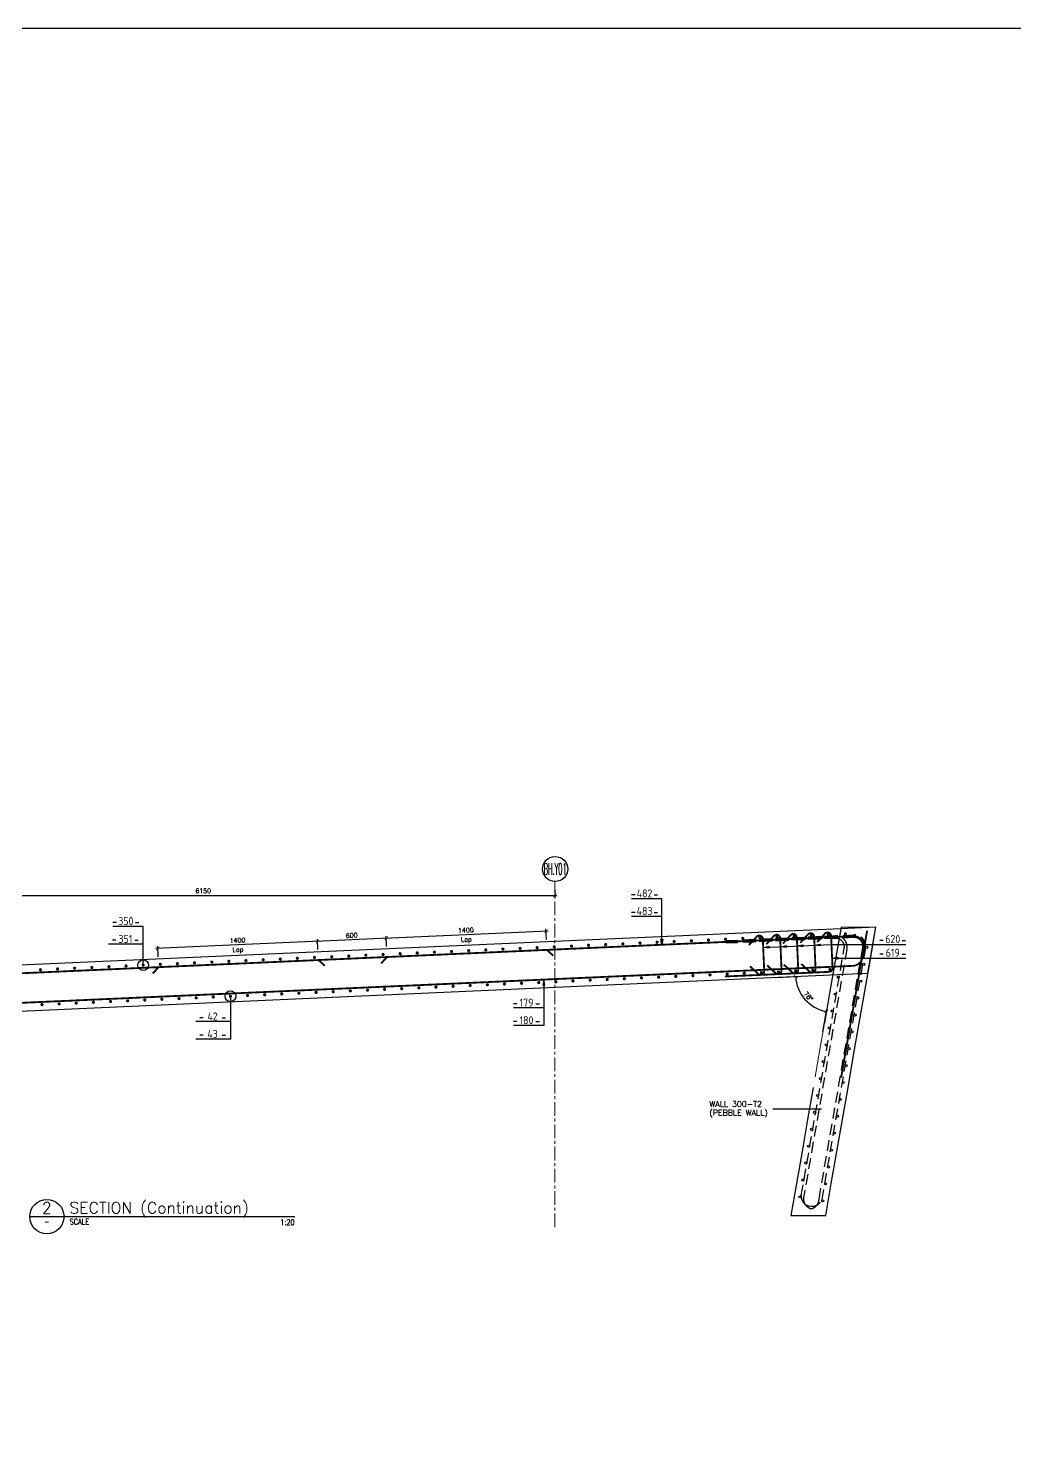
# Model space of a CAD drawing. Extents: x 660761725 to 1323371458, y 2734871439 to 5470067957.
# Drawn here: x 661357941 to 661366574, y 2734883720 to 2734896001 of the extents above; entities that cross this region are included whole.
import ezdxf
from ezdxf.enums import TextEntityAlignment as Align

# ---------------------------------------------------------------- set-up
doc = ezdxf.new("R2010")
doc.units = 0
doc.linetypes.add('AXES', pattern=[1.95, 1.2, -0.25, 0.25, -0.25])
doc.linetypes.add('Hidden', pattern=[714.375, 476.25, -238.125])
for name, color, linetype in [('_MECh-DIM', 7, 'Continuous'), ('S-ASSOCIATETEXT', 7, 'Continuous'), ('S-AXIS', 20, 'AXES'), ('S-RBAR-T10', 11, 'Continuous'), ('S-RBAR-T20', 10, 'Continuous'), ('S-RDIMO', 8, 'Continuous'), ('S-TXT', 3, 'Continuous'), ('S-TXT-B', 7, 'Continuous')]:
    doc.layers.add(name, color=color, linetype=linetype)
doc.layers.add('A-DETL', color=5, linetype='Continuous', lineweight=9, true_color=0x0000ff)
for name, color, linetype, lineweight in [('A-ROOF', 7, 'Continuous', 15), ('A-WALL', 7, 'Continuous', 15), ('S-ARROW', 8, 'Continuous', 13), ('S-GRID', 7, 'Continuous', 9)]:
    doc.layers.add(name, color=color, linetype=linetype, lineweight=lineweight)
doc.styles.add('ARMACAD', font='isocp.shx')
doc.styles.add('ROMANS', font='romans.shx')
doc.styles.add('ROMANT', font='romant')
doc.dimstyles.new('S-DIMI-20', dxfattribs={"dimscale": 20, "dimtxt": 2, "dimasz": 1.5, "dimexe": 1, "dimexo": 1, "dimgap": 1, "dimtad": 1, "dimdec": 0, "dimzin": 12, "dimdsep": 46, "dimtxsty": 'ROMANS', "dimblk": 'ARCHTICK', "dimcen": 0.09, "dimdle": 1, "dimclrd": 8, "dimclre": 8, "dimclrt": 4, "dimadec": 0, "dimazin": 3, "dimtfac": 1, "dimtdec": 0, "dimtix": 1, "dimtmove": 1, "dimatfit": 3, "dimtolj": 1, "dimtzin": 0, "dimarcsym": 0})

# ---------------------------------------------------------------- blocks, each defined once
blk = doc.blocks.new('_ARCHTICK')
at = {"color": 0, "linetype": 'ByBlock', "const_width": 0.15}
blk.add_lwpolyline([(-0.5, -0.5), (0.5, 0.5)], dxfattribs=at)
blk = doc.blocks.new('*D1123')
at = {"layer": '_MECh-DIM', "color": 8, "lineweight": -2, "transparency": 16777216}
for p, q in [((661826544.229437, 2734765055.01807), (661832734.229437, 2734765055.01807)), ((661826564.229437, 2734765105.728748), (661826564.229437, 2734765035.01807)), ((661832714.229437, 2734765105.728748), (661832714.229437, 2734765035.01807))]:
    blk.add_line(p, q, dxfattribs=at)
at = {"layer": '_MECh-DIM', "color": 8, "lineweight": -2, "transparency": 16777216, "xscale": 30, "yscale": 30, "zscale": 30, "rotation": 180}
blk.add_blockref('_ARCHTICK', (661826564.229437, 2734765055.01807), dxfattribs=at)
at = {"layer": '_MECh-DIM', "color": 8, "lineweight": -2, "transparency": 16777216, "xscale": 30, "yscale": 30, "zscale": 30}
blk.add_blockref('_ARCHTICK', (661832714.229437, 2734765055.01807), dxfattribs=at)
at = {"layer": '_MECh-DIM', "color": 4, "transparency": 16777216, "insert": (661829639.229437, 2734765095.01807), "char_height": 40, "width": 19.95440968, "attachment_point": 5, "style": 'ROMANS'}
blk.add_mtext('\\A1;6150', dxfattribs=at)
blk = doc.blocks.new('*D1124')
at = {"layer": '_MECh-DIM', "color": 8, "lineweight": -2, "transparency": 16777216}
for p, q in [((661834643, 2734764338), (661834842, 2734764347)), ((661835061, 2734763863), (661835095, 2734764060))]:
    blk.add_line(p, q, dxfattribs=at)
blk.add_arc((661835147, 2734764361), 325, 182.5485, 260.1283, dxfattribs=at)
at = {"layer": '_MECh-DIM', "color": 8, "lineweight": -2, "transparency": 16777216, "xscale": 30, "yscale": 30, "zscale": 30}
for p, rotation in [((661834822, 2734764346), 92.54850209004901), ((661835091, 2734764041), 350.1282556052331)]:
    blk.add_blockref('_ARCHTICK', p, dxfattribs=dict(at, rotation=rotation))
at = {"layer": '_MECh-DIM', "color": 4, "transparency": 16777216, "insert": (661834933, 2734764172), "char_height": 40, "width": 13.43, "attachment_point": 5, "rotation": 311.3384, "style": 'ROMANS'}
blk.add_mtext('\\A1;78°', dxfattribs=at)
blk = doc.blocks.new('*U1142')
at = {"layer": 'S-AXIS', "color": 3, "linetype": 'Continuous'}
blk.add_circle((0, 5.5), 5.5, dxfattribs=at)
at = {"layer": 'S-AXIS', "color": 3, "linetype": 'Continuous', "ltscale": 0.5, "style": 'ROMANT', "width": 0.4, "flags": 8}
blk.add_attdef('A', text='', height=5, dxfattribs=at).set_placement((0, 5.5), align=Align.MIDDLE_CENTER)
blk = doc.blocks.new('*U1126')
at = {"layer": 'S-TXT', "color": 2}
blk.add_line((-7.5, 0), (7.5, 0), dxfattribs=at)
at = {"layer": 'S-TXT'}
blk.add_circle((0, 0), 7.5, dxfattribs=at)
at = {"layer": 'S-TXT-B', "color": 3}
blk.add_line((7.5, 0), (108.53, 0), dxfattribs=at)
at = {"layer": 'S-TXT', "style": 'ROMANS', "width": 0.75}
blk.add_text('SCALE', height=2.5, dxfattribs=at).set_placement((10, -3.5))
at = {"layer": 'S-TXT', "color": 7, "style": 'ROMANT', "flags": 8}
blk.add_attdef('01', text='', height=5, dxfattribs=at).set_placement((0, 3.75), align=Align.MIDDLE)
blk.add_attdef('SECTION', text='', height=5, dxfattribs=at).set_placement((9.91, -0.17), align=Align.BOTTOM_LEFT)
at = {"layer": 'S-TXT', "style": 'ROMANS', "width": 0.7, "flags": 8}
blk.add_attdef('-', text='', height=2.25, dxfattribs=at).set_placement((0, -2.26), align=Align.MIDDLE)
at = {"layer": 'S-TXT', "style": 'ROMANS', "width": 0.75, "flags": 8}
blk.add_attdef('1:250', text='', height=2.5, dxfattribs=at).set_placement((108.34, -4.5), align=Align.BOTTOM_RIGHT)
blk = doc.blocks.new('*D1054')
at = {"layer": '_MECh-DIM', "color": 8, "lineweight": -2, "transparency": 16777216}
for p, q in [((661362492, 2734888101), (661361054, 2734888037)), ((661362475, 2734888028), (661362471, 2734888120)), ((661361077, 2734887966), (661361073, 2734888058))]:
    blk.add_line(p, q, dxfattribs=at)
at = {"layer": '_MECh-DIM', "color": 8, "lineweight": -2, "transparency": 16777216, "xscale": 30, "yscale": 30, "zscale": 30}
for p, rotation in [((661362472, 2734888100), 2.548482458084429), ((661361073, 2734888038), 182.5484824580844)]:
    blk.add_blockref('_ARCHTICK', p, dxfattribs=dict(at, rotation=rotation))
at = {"layer": '_MECh-DIM', "color": 4, "transparency": 16777216, "char_height": 40, "attachment_point": 5, "rotation": 2.5485, "style": 'ROMANS'}
for s, insert in [('\\A1;1400', (661361771, 2734888109)), ('\\A1;Lap', (661361775, 2734888022))]:
    blk.add_mtext(s, dxfattribs=dict(at, insert=insert))
blk = doc.blocks.new('*D1055')
at = {"layer": '_MECh-DIM', "color": 8, "lineweight": -2, "transparency": 16777216}
for p, q in [((661360494, 2734888012), (661359055, 2734887948)), ((661359079, 2734887877), (661359075, 2734887969)), ((661360477, 2734887939), (661360473, 2734888031))]:
    blk.add_line(p, q, dxfattribs=at)
at = {"layer": '_MECh-DIM', "color": 8, "lineweight": -2, "transparency": 16777216, "xscale": 30, "yscale": 30, "zscale": 30}
for p, rotation in [((661359075, 2734887949), 182.5484824580844), ((661360474, 2734888011), 2.548482458084429)]:
    blk.add_blockref('_ARCHTICK', p, dxfattribs=dict(at, rotation=rotation))
at = {"layer": '_MECh-DIM', "color": 4, "transparency": 16777216, "char_height": 40, "attachment_point": 5, "rotation": 2.5485, "style": 'ROMANS'}
for s, insert in [('\\A1;1400', (661359773, 2734888020)), ('\\A1;Lap', (661359777, 2734887933))]:
    blk.add_mtext(s, dxfattribs=dict(at, insert=insert))
blk = doc.blocks.new('*D1056')
at = {"layer": '_MECh-DIM', "color": 8, "lineweight": -2, "transparency": 16777216}
for p, q in [((661361093, 2734888038), (661360454, 2734888010)), ((661360477, 2734887939), (661360473, 2734888031)), ((661361077, 2734887966), (661361073, 2734888058))]:
    blk.add_line(p, q, dxfattribs=at)
at = {"layer": '_MECh-DIM', "color": 8, "lineweight": -2, "transparency": 16777216, "xscale": 30, "yscale": 30, "zscale": 30}
for p, rotation in [((661360474, 2734888011), 182.5484824580844), ((661361073, 2734888038), 2.548482458084429)]:
    blk.add_blockref('_ARCHTICK', p, dxfattribs=dict(at, rotation=rotation))
at = {"layer": '_MECh-DIM', "color": 4, "transparency": 16777216, "insert": (661360772, 2734888064), "char_height": 40, "attachment_point": 5, "rotation": 2.5485, "style": 'ROMANS'}
blk.add_mtext('\\A1;600', dxfattribs=at)
blk = doc.blocks.new('cadf_11')
for p, q in [((-4.16, 1.17), (-5.64, 1.17)), ((4.16, 1.17), (5.64, 1.17))]:
    blk.add_line(p, q)
at = {"style": 'ARMACAD'}
for tag, p in [('$COM3', (-6.46, -2.82)), ('$COM4', (19.38, -2.81))]:
    blk.add_attdef(tag, text='', height=3.5, dxfattribs=at).set_placement(p, align=Align.BOTTOM_RIGHT)
blk.add_attdef('$REP', text='', height=3.5, dxfattribs=at).set_placement((0, 0), align=Align.CENTER)
blk = doc.blocks.new('CADF_02')
at = {"color": 0}
blk.add_lwpolyline([(0, 0), (2.5, -0.42), (2.5, 0.42)], close=True, dxfattribs=at)
blk = doc.blocks.new('The true battle is not fought in light… but in the unseen depths.')
at = {"layer": 'A-DETL', "color": 8, "linetype": 'Hidden'}
for p, q in [((661835523.5, 2734764778), (661835219.8, 2734764778.2)), ((661835450.3, 2734764375.8), (661835454.3, 2734764374.4))]:
    blk.add_line(p, q, dxfattribs=at)
at = {"layer": 'A-DETL', "color": 8, "linetype": 'Hidden', "flags": 128}
blk.add_lwpolyline([(661835073.4, 2734763937.1), (661835024.6, 2734763656.7), (661834975.8, 2734763376.3)], dxfattribs=at)
at = {"layer": 'A-ROOF', "color": 8, "lineweight": 25}
for p, q in [((661835524.6, 2734764778), (661835217.3, 2734764764.3)), ((661835454.4, 2734764374.4), (661835524.6, 2734764778)), ((661835217.3, 2734764764.3), (661821988.8, 2734764175.5)), ((661821988.8, 2734763775), (661835454.4, 2734764374.4))]:
    blk.add_line(p, q, dxfattribs=at)
at = {"layer": 'A-ROOF', "color": 8}
blk.add_line((661835524.6, 2734764778), (661835520.5, 2734764779.4), dxfattribs=at)
at = {"layer": 'A-WALL', "color": 8, "lineweight": 25}
for p, q in [((661834975.8, 2734763376.3), (661834927, 2734763095.9)), ((661834780.6, 2734762254.7), (661835085.5, 2734762254.7))]:
    blk.add_line(p, q, dxfattribs=at)
at = {"layer": 'A-WALL', "color": 8, "lineweight": 25, "flags": 128}
for points in [[(661835219.8, 2734764778.2), (661835171, 2734764497.8), (661835122.2, 2734764217.5), (661835073.4, 2734763937.1)], [(661835085.5, 2734762254.7), (661835134.3, 2734762535.1), (661835183.1, 2734762815.5), (661835231.9, 2734763095.8), (661835280.7, 2734763376.2), (661835329.5, 2734763656.5), (661835378.3, 2734763936.9), (661835427, 2734764217.3), (661835475.8, 2734764497.6), (661835524.6, 2734764778)], [(661834927, 2734763095.9), (661834878.2, 2734762815.5), (661834829.4, 2734762535.1), (661834780.6, 2734762254.7)]]:
    blk.add_lwpolyline(points, dxfattribs=at)
at = {"layer": 'S-GRID', "color": 8, "linetype": 'AXES', "lineweight": 13, "ltscale": 100}
blk.add_line((661832714.2, 2734762152.8), (661832714.2, 2734765176.4), dxfattribs=at)
ref = blk.add_blockref('*U1142', (661832717.9, 2734765176.4), dxfattribs=dict(at, xscale=20, yscale=20, zscale=20))
ref.add_attrib('A', 'BH.Y01', dxfattribs={"layer": 'S-AXIS', "color": 3, "linetype": 'Continuous', "ltscale": 0.5, "height": 100, "style": 'ROMANT', "width": 0.4}).set_placement((661832717.9, 2734765286.4), align=Align.MIDDLE_CENTER)
at = {"layer": 'S-TXT'}
ref = blk.add_blockref('*U1126', (661828271.4, 2734762245.8), dxfattribs=dict(at, xscale=20, yscale=20, zscale=20))
ref.add_attrib('1:250', '1:20', dxfattribs={"height": 50, "style": 'ROMANS', "width": 0.75}).set_placement((661830438.2, 2734762155.8), align=Align.BOTTOM_RIGHT)
ref.add_attrib('-', '-', dxfattribs={"height": 45, "style": 'ROMANS', "width": 0.7}).set_placement((661828271.4, 2734762200.5), align=Align.MIDDLE)
ref.add_attrib('SECTION', 'SECTION (Continuation)', dxfattribs={"color": 7, "height": 100, "style": 'ROMANT'}).set_placement((661828469.6, 2734762242.5), align=Align.BOTTOM_LEFT)
ref.add_attrib('01', '2', dxfattribs={"color": 7, "height": 100, "style": 'ROMANT'}).set_placement((661828271.4, 2734762320.8), align=Align.MIDDLE)
at = {"layer": 'S-TXT', "char_height": 50, "attachment_point": 1, "style": 'ROMANS'}
for s, insert in [('WALL 300-T2', (661834068.3, 2734763255)), ('(PEBBLE WALL)', (661834067.7, 2734763179))]:
    blk.add_mtext(s, dxfattribs=dict(at, insert=insert))
at = {"layer": '_MECh-DIM', "color": 8}
dim = blk.add_linear_dim(base=(661832714.2, 2734765055), p1=(661826564.2, 2734765125.7), p2=(661832714.2, 2734765125.7), dimstyle='S-DIMI-20', dxfattribs=at)
dim.commit()
dim.dimension.update_dxf_attribs({"geometry": '*D1123', "text_midpoint": (661829639.2, 2734765095)})
dim = blk.add_angular_dim_3p(base=(661834861.3, 2734764206.1), center=(661835147.1, 2734764360.7), p1=(661834622.7, 2734764337.4), p2=(661835057.1, 2734763843.5), dimstyle='S-DIMI-20', dxfattribs=at)
dim.commit()
dim.dimension.update_dxf_attribs({"geometry": '*D1124', "text_midpoint": (661834933.2, 2734764172.5)})
at = {"layer": 'S-ARROW'}
blk.add_leader([(661835048.5, 2734763186.9), (661834622.5, 2734763186.9)], dimstyle='S-DIMI-20', override={"dimgap": 1, "dimtad": 0}, dxfattribs=at)

msp = doc.modelspace()

# ---------------------------------------------------------------- linework, layer by layer
msp.add_lwpolyline([(661306114.56502104, 2734896001), (661439313.56502104, 2734896001), (661439313.56502104, 2734871439), (661306114.56502104, 2734871439)], close=True)
at = {"layer": 'S-RBAR-T10', "const_width": 16}
for points in [[(661364844.53789032, 2734888005.59720516), (661364912.0344764, 2734888079.38210106, -0.6681786379), (661364965.87713277, 2734888059.83657694), (661364978.46074903, 2734887777.11648083, -0.4142135624), (661364948.86982727, 2734887744.76872396), (661364036.28492689, 2734887704.15039396)], [(661364247.03498507, 2734887978.99496317), (661364314.53157008, 2734888052.77986002, -0.6681786379), (661364368.37422729, 2734888033.2343359), (661364380.94542205, 2734887750.79332209, -0.6681786379), (661364329.05214167, 2734887726.54158592), (661364255.26724482, 2734887794.03817177)], [(661364398.71235406, 2734887985.74598694), (661364466.20893955, 2734888059.53088188, -0.6681786379), (661364520.05159676, 2734888039.98535919), (661364532.62279141, 2734887757.54434395, -0.6681786379), (661364480.72951007, 2734887733.29260921), (661364406.94461441, 2734887800.78919411)], [(661364544.3956573, 2734887992.23021889), (661364611.89224291, 2734888066.01511621, -0.6681786379), (661364665.73490024, 2734888046.46959209), (661364678.30609488, 2734887764.02857685, -0.6681786379), (661364626.4128145, 2734887739.77684212), (661364552.62791753, 2734887807.27342701)], [(661364696.07302701, 2734887998.98124313), (661364763.56961179, 2734888072.76613998, -0.6681786379), (661364817.41226912, 2734888053.22061491), (661364829.98346353, 2734887770.7796011, -0.6681786379), (661364778.09018302, 2734887746.52786589), (661364704.30528677, 2734887814.02445078)]]:
    msp.add_lwpolyline(points, format="xyb", dxfattribs=at)
at = {"layer": 'S-RBAR-T20', "const_width": 16}
for points in [[(661351893.13360608, 2734887501.65701103), (661351893.13360608, 2734887300.8420248, 0.4273022007), (661351986.87434578, 2734887211.18079281), (661365155.93155742, 2734887797.32352018, 0.3520562962), (661365240.36197674, 2734887871.59771919), (661365280.96532571, 2734888104.92367983)], [(661365053.73738158, 2734886820.42680788), (661365251.15421343, 2734887954.87770796, 0.4792283158), (661365161.8312887, 2734888056.41460323), (661351978.89286649, 2734887469.654037, 0.4012449503), (661351893.1336062, 2734887379.992805), (661351893.1336062, 2734887171.18841314)]]:
    msp.add_lwpolyline(points, format="xyb", dxfattribs=at)
for points in [[(661364636.45108044, 2734888056.2916069, -1), (661364648.15461755, 2734888057.3355031, -1)], [(661364786.30272138, 2734888062.96136713, -1), (661364798.00625849, 2734888064.00526285, -1)], [(661364936.15436232, 2734888069.63112688, -1), (661364947.85789943, 2734888070.67502308, -1)], [(661365086.00600326, 2734888076.30088711, -1), (661365097.70954037, 2734888077.34478188, -1)], [(661361789.26990187, 2734887929.56616879, -1), (661361800.97343898, 2734887930.61006498, -1)], [(661361939.12154281, 2734887936.23592901, -1), (661361950.82507992, 2734887937.27982521, -1)], [(661362088.97318375, 2734887942.90568876, -1), (661362100.67672086, 2734887943.94958496, -1)], [(661362238.82482481, 2734887949.57544899, -1), (661362250.52836192, 2734887950.61934519, -1)], [(661362388.67646575, 2734887956.24520922, -1), (661362400.38000286, 2734887957.28910398, -1)], [(661362538.52810669, 2734887962.91496801, -1), (661362550.2316438, 2734887963.95886421, -1)], [(661362688.37974775, 2734887969.58472919, -1), (661362700.08328485, 2734887970.62862396, -1)], [(661362838.23138869, 2734887976.25448799, -1), (661362849.93492579, 2734887977.29838419, -1)], [(661362988.08302963, 2734887982.92424822, -1), (661362999.78656673, 2734887983.96814394, -1)], [(661363137.93467069, 2734887989.59400797, -1), (661363149.63820779, 2734887990.63790417, -1)], [(661363287.78631163, 2734887996.2637682, -1), (661363299.48984873, 2734887997.30766392, -1)], [(661363437.63795257, 2734888002.93352795, -1), (661363449.34148967, 2734888003.97742414, -1)], [(661363587.48959351, 2734888009.60328817, -1), (661363599.19313061, 2734888010.64718294, -1)], [(661363737.34123456, 2734888016.27304792, -1), (661363749.04477167, 2734888017.31694412, -1)], [(661363887.1928755, 2734888022.94280815, -1), (661363898.89641261, 2734888023.98670292, -1)], [(661364037.04451644, 2734888029.61256695, -1), (661364048.74805355, 2734888030.65646315, -1)], [(661364186.8961575, 2734888036.28232718, -1), (661364198.59969461, 2734888037.3262229, -1)], [(661364336.74779844, 2734888042.95208693, -1), (661364348.45133555, 2734888043.99598312, -1)], [(661364486.59943938, 2734888049.62184715, -1), (661364498.30297649, 2734888050.66574287, -1)], [(661359091.94036424, 2734887809.51049089, -1), (661359103.64390135, 2734887810.55438709, -1)], [(661359241.7920053, 2734887816.18025112, -1), (661359253.49554241, 2734887817.22414684, -1)], [(661359391.64364624, 2734887822.85001087, -1), (661359403.34718335, 2734887823.89390707, -1)], [(661359541.49528718, 2734887829.5197711, -1), (661359553.19882429, 2734887830.56366682, -1)], [(661359691.34692824, 2734887836.18953085, -1), (661359703.05046535, 2734887837.23342705, -1)], [(661359841.19856918, 2734887842.85929108, -1), (661359852.90210629, 2734887843.90318584, -1)], [(661359991.05021012, 2734887849.52905083, -1), (661360002.75374722, 2734887850.57294703, -1)], [(661360140.90185106, 2734887856.19881105, -1), (661360152.60538816, 2734887857.24270582, -1)], [(661360290.75349212, 2734887862.86856985, -1), (661360302.45702922, 2734887863.91246605, -1)], [(661360440.60513306, 2734887869.53833103, -1), (661360452.30867016, 2734887870.5822258, -1)], [(661360590.456774, 2734887876.20808983, -1), (661360602.1603111, 2734887877.25198603, -1)], [(661360740.30841506, 2734887882.87785006, -1), (661360752.01195216, 2734887883.92174578, -1)], [(661360890.16005599, 2734887889.54760981, -1), (661360901.8635931, 2734887890.591506, -1)], [(661361040.01169693, 2734887896.21737003, -1), (661361051.71523404, 2734887897.26126623, -1)], [(661361189.86333799, 2734887902.88712978, -1), (661361201.5668751, 2734887903.93102598, -1)], [(661361339.71497893, 2734887909.55689001, -1), (661361351.41851604, 2734887910.60078478, -1)], [(661361489.56661987, 2734887916.22664881, -1), (661361501.27015698, 2734887917.27054501, -1)], [(661361639.41826093, 2734887922.89640999, -1), (661361651.12179804, 2734887923.94030523, -1)], [(661358042.97887743, 2734887762.82217216, -1), (661358054.68241453, 2734887763.86606789, -1)], [(661358192.83051848, 2734887769.49193192, -1), (661358204.53405559, 2734887770.53582811, -1)], [(661358342.68215942, 2734887776.16169214, -1), (661358354.38569653, 2734887777.20558786, -1)], [(661358492.53380036, 2734887782.83145189, -1), (661358504.23733747, 2734887783.87534809, -1)], [(661358642.3854413, 2734887789.50121212, -1), (661358654.08897841, 2734887790.54510689, -1)], [(661358792.23708236, 2734887796.17097187, -1), (661358803.94061947, 2734887797.21486807, -1)], [(661358942.0887233, 2734887802.8407321, -1), (661358953.79226041, 2734887803.88462687, -1)], [(661363151.49874961, 2734887684.84563112, 1), (661363163.24874961, 2734887684.84563112, 1)], [(661363301.35039055, 2734887691.51538992, 1), (661363313.10039055, 2734887691.51538992, 1)], [(661363451.20203149, 2734887698.18515015, 1), (661363462.95203149, 2734887698.18515015, 1)], [(661363601.05367243, 2734887704.8549099, 1), (661363612.80367243, 2734887704.8549099, 1)], [(661363750.90531349, 2734887711.52467012, 1), (661363762.65531349, 2734887711.52467012, 1)], [(661363900.75695443, 2734887718.19442987, 1), (661363912.50695443, 2734887718.19442987, 1)], [(661364050.60859537, 2734887724.8641901, 1), (661364062.35859537, 2734887724.8641901, 1)], [(661364200.46023643, 2734887731.5339489, 1), (661364212.21023643, 2734887731.5339489, 1)], [(661364350.31187737, 2734887738.20371008, 1), (661364362.06187737, 2734887738.20371008, 1)], [(661364500.16351831, 2734887744.87346888, 1), (661364511.91351831, 2734887744.87346888, 1)], [(661364650.01515937, 2734887751.5432291, 1), (661364661.76515937, 2734887751.5432291, 1)], [(661364799.86680031, 2734887758.21298885, 1), (661364811.61680031, 2734887758.21298885, 1)], [(661364949.71844125, 2734887764.88274908, 1), (661364961.46844125, 2734887764.88274908, 1)], [(661360454.16921198, 2734887564.78995323, 1), (661360465.91921198, 2734887564.78995323, 1)], [(661360604.02085292, 2734887571.45971298, 1), (661360615.77085292, 2734887571.45971298, 1)], [(661360753.87249398, 2734887578.12947178, 1), (661360765.62249398, 2734887578.12947178, 1)], [(661360903.72413492, 2734887584.79923201, 1), (661360915.47413492, 2734887584.79923201, 1)], [(661361053.57577586, 2734887591.46899223, 1), (661361065.32577586, 2734887591.46899223, 1)], [(661361203.42741692, 2734887598.13875198, 1), (661361215.17741692, 2734887598.13875198, 1)], [(661361353.27905786, 2734887604.80851221, 1), (661361365.02905786, 2734887604.80851221, 1)], [(661361503.1306988, 2734887611.47827101, 1), (661361514.8806988, 2734887611.47827101, 1)], [(661361652.98233986, 2734887618.14803219, 1), (661361664.73233986, 2734887618.14803219, 1)], [(661361802.8339808, 2734887624.81779099, 1), (661361814.5839808, 2734887624.81779099, 1)], [(661361952.68562174, 2734887631.48755121, 1), (661361964.43562174, 2734887631.48755121, 1)], [(661362102.53726268, 2734887638.15731096, 1), (661362114.28726268, 2734887638.15731096, 1)], [(661362252.38890374, 2734887644.82707119, 1), (661362264.13890374, 2734887644.82707119, 1)], [(661362402.24054468, 2734887651.49683094, 1), (661362413.99054468, 2734887651.49683094, 1)], [(661362552.09218562, 2734887658.16659117, 1), (661362563.84218562, 2734887658.16659117, 1)], [(661362701.94382668, 2734887664.83635092, 1), (661362713.69382668, 2734887664.83635092, 1)], [(661362851.79546762, 2734887671.50611115, 1), (661362863.54546762, 2734887671.50611115, 1)], [(661363001.64710855, 2734887678.17586994, 1), (661363013.39710855, 2734887678.17586994, 1)], [(661358056.54295635, 2734887458.07379389, 1), (661358068.29295635, 2734887458.07379389, 1)], [(661358206.39459741, 2734887464.74355412, 1), (661358218.14459741, 2734887464.74355412, 1)], [(661358356.24623835, 2734887471.41331387, 1), (661358367.99623835, 2734887471.41331387, 1)], [(661358506.09787929, 2734887478.08307409, 1), (661358517.84787929, 2734887478.08307409, 1)], [(661358655.94952023, 2734887484.75283384, 1), (661358667.69952023, 2734887484.75283384, 1)], [(661358805.80116129, 2734887491.42259407, 1), (661358817.55116129, 2734887491.42259407, 1)], [(661358955.65280223, 2734887498.09235382, 1), (661358967.40280223, 2734887498.09235382, 1)], [(661359105.50444317, 2734887504.76211405, 1), (661359117.25444317, 2734887504.76211405, 1)], [(661359255.35608423, 2734887511.43187284, 1), (661359267.10608423, 2734887511.43187284, 1)], [(661359405.20772517, 2734887518.10163403, 1), (661359416.95772517, 2734887518.10163403, 1)], [(661359555.05936611, 2734887524.77139282, 1), (661359566.80936611, 2734887524.77139282, 1)], [(661359704.91100717, 2734887531.44115305, 1), (661359716.66100717, 2734887531.44115305, 1)], [(661359854.76264811, 2734887538.1109128, 1), (661359866.51264811, 2734887538.1109128, 1)], [(661360004.61428905, 2734887544.78067303, 1), (661360016.36428905, 2734887544.78067303, 1)], [(661360154.46592999, 2734887551.45043278, 1), (661360166.21592999, 2734887551.45043278, 1)], [(661360304.31757104, 2734887558.120193, 1), (661360316.06757104, 2734887558.120193, 1)]]:
    msp.add_lwpolyline(points, format="xyb", close=True, dxfattribs=at)
for points in [[(661362479.34827411, 2734887937.26557779), (661362534.834517, 2734887886.50814676)], [(661360481.32629454, 2734887848.3353982), (661360536.81253743, 2734887797.57796621)], [(661361080.73285735, 2734887875.01445103), (661361029.97542584, 2734887819.52820778)], [(661359082.71108139, 2734887786.08428001), (661359031.95364988, 2734887730.59803677)]]:
    msp.add_lwpolyline(points, dxfattribs=at)
at = {"layer": 'S-RDIMO'}
for p, q in [((661363485.19368339, 2734888383.93451691), (661363218.79488957, 2734888383.93451691)), ((661363485.19368339, 2734887981.78899193), (661363485.19368339, 2734888383.93451691)), ((661363485.19368339, 2734888229.93451691), (661363218.79488957, 2734888229.93451691)), ((661358947.94049191, 2734888142.13478184), (661358681.5416981, 2734888142.13478184)), ((661358947.94049191, 2734887803.362679), (661358947.94049191, 2734888142.13478184)), ((661358947.94049191, 2734887988.13478184), (661358644.01939976, 2734887988.13478184)), ((661358947.94049191, 2734887988.13478184), (661358644.01939976, 2734887988.13478184)), ((661362452.47193146, 2734887676.99499798), (661362452.47193146, 2734887274.849473)), ((661359710.78600717, 2734887531.44115305), (661359710.78600717, 2734887156.46933508)), ((661362452.47193146, 2734887428.849473), (661362186.07313764, 2734887428.849473)), ((661359710.78600717, 2734887310.46933508), (661359406.86491501, 2734887310.46933508)), ((661359710.78600717, 2734887310.46933508), (661359406.86491501, 2734887310.46933508)), ((661362452.47193146, 2734887274.849473), (661362186.07313764, 2734887274.849473)), ((661359710.78600717, 2734887156.46933508), (661359406.86491501, 2734887156.46933508)), ((661359710.78600717, 2734887156.46933508), (661359406.86491501, 2734887156.46933508))]:
    msp.add_line(p, q, dxfattribs=at)
at = {"layer": 'S-RDIMO', "linetype": 'Hidden', "ltscale": 0.2}
msp.add_lwpolyline([(661364053.00447476, 2734887995.30036211), (661364051.95954525, 2734888018.77711916), (661365002.5184536, 2734888061.08564997, -0.4792283474), (661365103.9398731, 2734887945.79591084), (661364727.58781171, 2734885783.09921408, 0.4656265296), (661364801.47736049, 2734885671.7409668), (661364786.6305629, 2734885671.7409668, 0.3646041195), (661364860.52011132, 2734885757.38272285), (661365243.3072536, 2734887957.058424, 0.4792283476), (661365166.08282244, 2734888044.84248877), (661364215.5239141, 2734888002.533957), (661364214.47898459, 2734888026.01071501), (661365165.03789294, 2734888068.31924582, -0.4792283476), (661365266.45931244, 2734887953.02950716), (661364883.67217016, 2734885753.35380602, -0.3646041195), (661364786.6305629, 2734885695.2409668), (661364801.47736049, 2734885695.2409668, -0.4656265296), (661364704.43575287, 2734885787.12812996), (661365080.78781426, 2734887949.82482719, 0.4792283474), (661365003.5633831, 2734888037.60889292)], format="xyb", close=True, dxfattribs=at)
at = {"layer": 'S-RDIMO'}
for points in [[(661364371.73164463, 2734887957.80217695), (661364969.23490214, 2734887984.39650822), (661365620, 2734887984.39650822)], [(661364974.54409289, 2734887865.113235), (661365620, 2734887865.11323404)]]:
    msp.add_lwpolyline(points, dxfattribs=at)
for centre in [(661365277.08932662, 2734887958.70266819), (661365027.26485229, 2734887697.66851902), (661365251.37283623, 2734887810.9235692), (661365225.65634584, 2734887663.14447021), (661365001.54836178, 2734887549.88942003), (661365199.93985546, 2734887515.36537123), (661364975.83187151, 2734887402.11032104), (661365174.22336507, 2734887367.58627176), (661364950.11538112, 2734887254.33122301), (661365148.50687468, 2734887219.80717278), (661364924.39889085, 2734887106.55212307), (661364898.6824007, 2734886958.77302504), (661365122.79038429, 2734887072.02807379), (661365097.07389379, 2734886924.2489748), (661364872.96591032, 2734886810.99392509), (661365071.3574034, 2734886776.46987581), (661364847.24942005, 2734886663.21482611), (661365045.64091301, 2734886628.69077587), (661364821.53292966, 2734886515.43572712), (661365019.92442262, 2734886480.91167688), (661364795.81643939, 2734886367.65662813), (661364770.099949, 2734886219.87752914), (661364994.20793223, 2734886333.1325779), (661364968.49144185, 2734886185.35347891), (661364744.38345861, 2734886072.09843016), (661364942.77495146, 2734886037.57437992), (661364718.66696823, 2734885924.31933117), (661364917.05846107, 2734885889.79528093), (661364692.95047784, 2734885776.54023218), (661364891.34197068, 2734885742.01618195)]:
    msp.add_circle(centre, 9.5, dxfattribs=at)
at = {"layer": 'S-RDIMO', "color": 3}
for centre in [(661358947.94049191, 2734887803.362679), (661359710.78600717, 2734887531.44115305)]:
    msp.add_circle(centre, 47.17419314, dxfattribs=at)

# ---------------------------------------------------------------- block references
at = {"layer": 'S-ASSOCIATETEXT'}
ref = msp.add_blockref('cadf_11', (661363333.60535741, 2734888395.89285707), dxfattribs=dict(at, xscale=20, yscale=20, zscale=20))
ref.add_attrib('$REP', '482', dxfattribs={"height": 70, "style": 'ARMACAD', "flags": 2}).set_placement((661363333.60535741, 2734888395.89285707), align=Align.CENTER)
ref = msp.add_blockref('cadf_11', (661363333.60535741, 2734888241.89285707), dxfattribs=dict(at, xscale=20, yscale=20, zscale=20))
ref.add_attrib('$REP', '483', dxfattribs={"height": 70, "style": 'ARMACAD', "flags": 2}).set_placement((661363333.60535741, 2734888241.89285707), align=Align.CENTER)
ref = msp.add_blockref('cadf_11', (661358796.35216594, 2734888154.09312105), dxfattribs=dict(at, xscale=20, yscale=20, zscale=20))
ref.add_attrib('$REP', '350', dxfattribs={"height": 70, "style": 'ARMACAD', "flags": 2}).set_placement((661358796.35216594, 2734888154.09312105), align=Align.CENTER)
ref = msp.add_blockref('cadf_11', (661358792.20073259, 2734887997.94759607), dxfattribs=dict(at, xscale=20, yscale=20, zscale=20))
ref.add_attrib('$REP', '351', dxfattribs={"height": 70, "style": 'ARMACAD', "flags": 2}).set_placement((661358792.20073259, 2734887997.94759607), align=Align.CENTER)
ref = msp.add_blockref('cadf_11', (661365505.18953216, 2734887996.35484695), dxfattribs=dict(at, xscale=-20, yscale=20, zscale=20))
ref.add_attrib('$REP', '620', dxfattribs={"height": 70, "style": 'ARMACAD', "flags": 2}).set_placement((661365505.18953216, 2734887996.35484695), align=Align.CENTER)
ref = msp.add_blockref('cadf_11', (661365505.18953216, 2734887877.07157278), dxfattribs=dict(at, xscale=-20, yscale=20, zscale=20))
ref.add_attrib('$REP', '619', dxfattribs={"height": 70, "style": 'ARMACAD', "flags": 2}).set_placement((661365505.18953216, 2734887877.07157278), align=Align.CENTER)
ref = msp.add_blockref('cadf_11', (661362300.88360548, 2734887440.80781221), dxfattribs=dict(at, xscale=20, yscale=20, zscale=20))
ref.add_attrib('$REP', '179', dxfattribs={"height": 70, "style": 'ARMACAD', "flags": 2}).set_placement((661362300.88360548, 2734887440.80781221), align=Align.CENTER)
ref = msp.add_blockref('cadf_11', (661359555.04624784, 2734887320.28214884), dxfattribs=dict(at, xscale=20, yscale=20, zscale=20))
ref.add_attrib('$REP', '42', dxfattribs={"height": 70, "style": 'ARMACAD', "flags": 2}).set_placement((661359555.04624784, 2734887320.28214884), align=Align.CENTER)
ref = msp.add_blockref('cadf_11', (661362300.88360548, 2734887286.80781221), dxfattribs=dict(at, xscale=20, yscale=20, zscale=20))
ref.add_attrib('$REP', '180', dxfattribs={"height": 70, "style": 'ARMACAD', "flags": 2}).set_placement((661362300.88360548, 2734887286.80781221), align=Align.CENTER)
ref = msp.add_blockref('cadf_11', (661359555.04624784, 2734887166.28214884), dxfattribs=dict(at, xscale=20, yscale=20, zscale=20))
ref.add_attrib('$REP', '43', dxfattribs={"height": 70, "style": 'ARMACAD', "flags": 2}).set_placement((661359555.04624784, 2734887166.28214884), align=Align.CENTER)
at = {"layer": 'S-AXIS'}
msp.add_blockref('The true battle is not fought in light… but in the unseen depths.', (-470166.43497896, 123358), dxfattribs=at)
at = {"layer": 'S-RDIMO', "zscale": 20}
for p, xscale, yscale, rotation in [((661363485.19368339, 2734887981.78899193), -20, 20, 270), ((661364371.73164463, 2734887957.80217695), -19.99999999360794, 20.00000000088551, 182.5485013469435), ((661364523.40901411, 2734887964.55319977), -19.99999999360794, 20.00000000088551, 182.5485013469435), ((661364669.09231758, 2734887971.03743315), -19.99999999360794, 20.00000000088551, 182.5485013469435), ((661364820.76968646, 2734887977.78845501), -19.99999999360794, 20.00000000088551, 182.5485013469435), ((661364974.54409289, 2734887865.113235), -20, 20.00000000230973, 179.9999991995873), ((661362452.47193146, 2734887676.99499798), 20, 20, 270)]:
    msp.add_blockref('CADF_02', p, dxfattribs=dict(at, xscale=xscale, yscale=yscale, rotation=rotation))

# ---------------------------------------------------------------- dimensions: what is measured, and where the dimension line sits
at = {"layer": '_MECh-DIM', "color": 8}
dim = msp.add_linear_dim(base=(661360474.09324801, 2734888010.84320688), p1=(661361077.58694708, 2734887945.69459295), p2=(661360478.18038428, 2734887919.01554012), angle=2.5484824581, dimstyle='S-DIMI-20', dxfattribs=at)
dim.commit()
dim.dimension.update_dxf_attribs({"geometry": '*D1056', "text_midpoint": (661360772.01794422, 2734888064.14306879)})
for base, p1, p2, picture, middle in [((661361073.49981999, 2734888037.5220561), (661362476.20236921, 2734888007.94560003), (661361077.58694708, 2734887945.69459295), '*D1054', (661361772.80753899, 2734888068.64737892)), ((661359075.47801375, 2734887948.59256887), (661360478.18038428, 2734887919.01554012), (661359079.56516552, 2734887856.76455212), '*D1055', (661359774.78563094, 2734887979.71788788))]:
    dim = msp.add_linear_dim(base=base, p1=p1, p2=p2, angle=2.5484824581, text='<>\\XLap', dimstyle='S-DIMI-20', dxfattribs=at)
    dim.commit()
    dim.dimension.update_dxf_attribs({"geometry": picture, "text_midpoint": middle})

doc.saveas('drawing.dxf')
